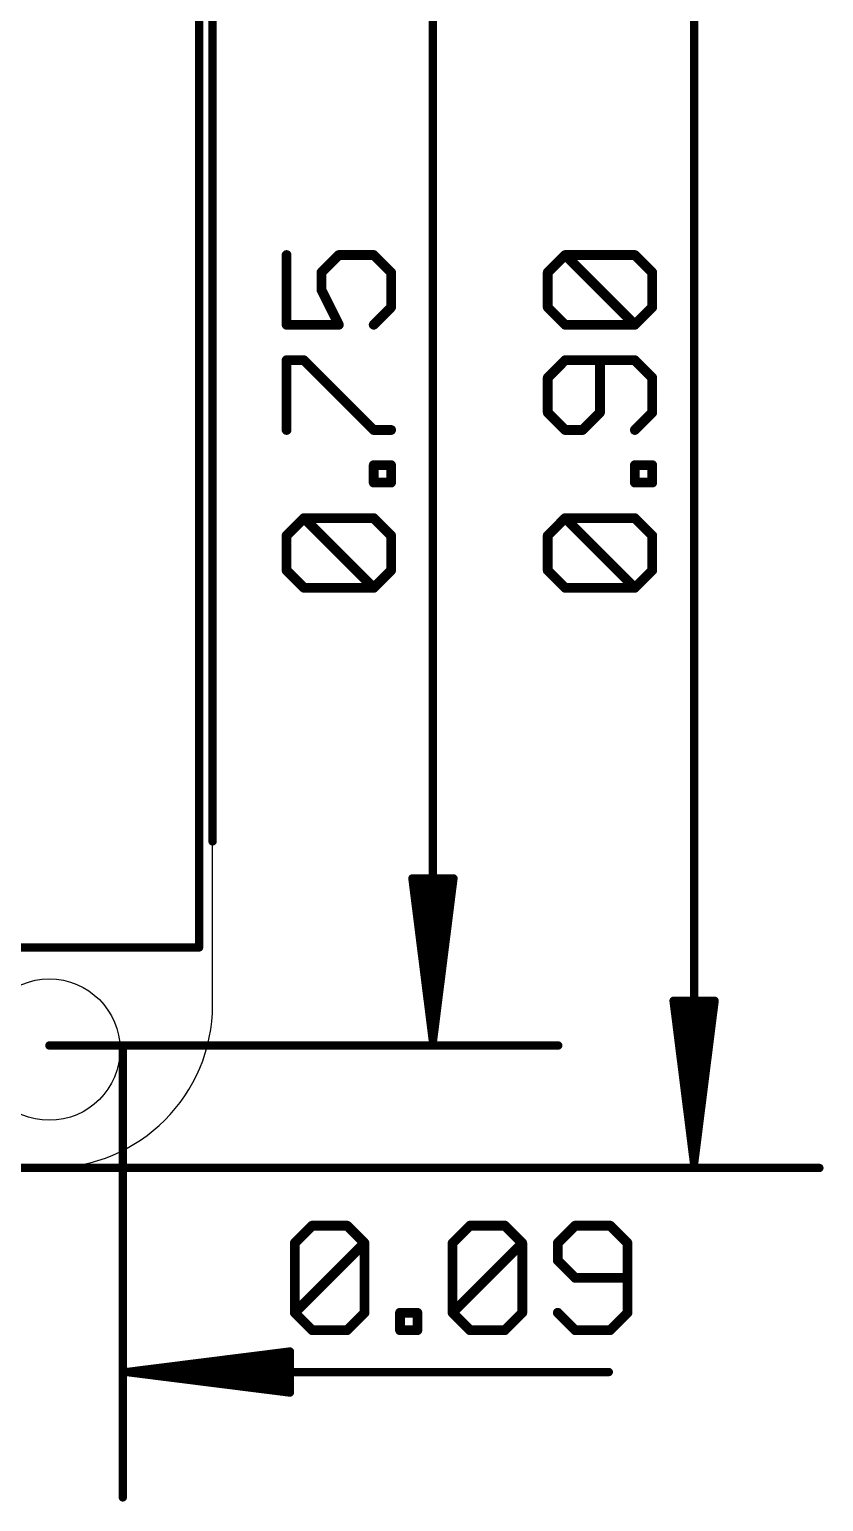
# Model space of a CAD drawing. Extents: x -6.8 to 60.3, y -8.9 to 34.9.
# Drawn here: x 47.95 to 60.31, y -5.19 to 17.71 of the extents above; entities that cross this region are included whole.
import ezdxf

# ---------------------------------------------------------------- set-up
doc = ezdxf.new("R2010")
doc.units = 0
for name, color, linetype in [('20', 53, 'CONTINUOUS'), ('21', 40, 'CONTINUOUS'), ('47', 253, 'CONTINUOUS')]:
    doc.layers.add(name, color=color, linetype=linetype)

msp = doc.modelspace()

# ---------------------------------------------------------------- linework, layer by layer
at = {"layer": '20'}
for p, q in [((50.8, 2.54), (50.8, 20.32)), ((2.54, 0), (48.26, 0))]:
    msp.add_line(p, q, dxfattribs=at)
msp.add_circle((48.26, 1.8415), 1.1, dxfattribs=at)
msp.add_arc((48.26, 2.54), 2.54, 270, 0, dxfattribs=at)
at = {"layer": '21', "const_width": 0.127}
for points in [[(50.592, 19.43), (50.592, 3.43)], [(50.592, 3.43), (26.592, 3.43)]]:
    msp.add_lwpolyline(points, dxfattribs=at)
at = {"layer": '21', "const_width": 0.0635}
for points in [[(50.5603, 3.43, 1), (50.6238, 3.43)], [(50.592, 3.3982, 1), (50.592, 3.4618)]]:
    msp.add_lwpolyline(points, format="xyb", dxfattribs=at)
at = {"layer": '47'}
for points, const_width in [([(50.8, 5.08), (50.8, 34.462)], 0.13), ([(58.293, 0.065), (58.293, 22.795)], 0.13), ([(54.229, 1.97), (54.229, 20.89)], 0.13), ([(51.9513, 14.2024), (51.9513, 13.1177)], 0.1524), ([(52.4936, 13.9312), (52.7648, 14.2024)], 0.1524), ([(52.7648, 14.2024), (53.3071, 14.2024)], 0.1524), ([(53.3071, 14.2024), (53.5783, 13.9312)], 0.1524), ([(56.0153, 13.9312), (56.2865, 14.2024)], 0.1524), ([(56.2865, 14.2024), (57.3711, 14.2024)], 0.1524), ([(57.3711, 13.1177), (56.2865, 14.2024)], 0.1524), ([(57.3711, 14.2024), (57.6423, 13.9312)], 0.1524), ([(52.4936, 13.66), (52.4936, 13.9312)], 0.1524), ([(53.5783, 13.9312), (53.5783, 13.3889)], 0.1524), ([(56.0153, 13.3889), (56.0153, 13.9312)], 0.1524), ([(57.6423, 13.9312), (57.6423, 13.3889)], 0.1524), ([(52.7648, 13.1177), (52.4936, 13.66)], 0.1524), ([(53.5783, 13.3889), (53.3071, 13.1177)], 0.1524), ([(56.2865, 13.1177), (56.0153, 13.3889)], 0.1524), ([(57.6423, 13.3889), (57.3711, 13.1177)], 0.1524), ([(51.9513, 13.1177), (52.7648, 13.1177)], 0.1524), ([(57.3711, 13.1177), (56.2865, 13.1177)], 0.1524), ([(51.9513, 11.4805), (51.9513, 12.5652)], 0.1524), ([(51.9513, 12.5652), (52.2225, 12.5652)], 0.1524), ([(52.2225, 12.5652), (53.3071, 11.4805)], 0.1524), ([(56.2865, 12.5652), (56.0153, 12.294)], 0.1524), ([(57.3711, 12.5652), (56.2865, 12.5652)], 0.1524), ([(56.8288, 11.7517), (56.8288, 12.5652)], 0.1524), ([(57.6423, 12.294), (57.3711, 12.5652)], 0.1524), ([(56.0153, 12.294), (56.0153, 11.7517)], 0.1524), ([(57.6423, 11.7517), (57.6423, 12.294)], 0.1524), ([(56.0153, 11.7517), (56.2865, 11.4805)], 0.1524), ([(56.5576, 11.4805), (56.8288, 11.7517)], 0.1524), ([(57.3711, 11.4805), (57.6423, 11.7517)], 0.1524), ([(53.3071, 11.4805), (53.5783, 11.4805)], 0.1524), ([(56.2865, 11.4805), (56.5576, 11.4805)], 0.1524), ([(53.3071, 10.662), (53.3071, 10.9331)], 0.1524), ([(53.3071, 10.9331), (53.5783, 10.9331)], 0.1524), ([(53.5783, 10.9331), (53.5783, 10.662)], 0.1524), ([(57.3711, 10.662), (57.3711, 10.9331)], 0.1524), ([(57.3711, 10.9331), (57.6423, 10.9331)], 0.1524), ([(57.6423, 10.9331), (57.6423, 10.662)], 0.1524), ([(53.5783, 10.662), (53.3071, 10.662)], 0.1524), ([(57.6423, 10.662), (57.3711, 10.662)], 0.1524), ([(51.9513, 9.8383), (52.2225, 10.1095)], 0.1524), ([(52.2225, 10.1095), (53.3071, 10.1095)], 0.1524), ([(53.3071, 9.0248), (52.2225, 10.1095)], 0.1524), ([(53.3071, 10.1095), (53.5783, 9.8383)], 0.1524), ([(56.0153, 9.8383), (56.2865, 10.1095)], 0.1524), ([(56.2865, 10.1095), (57.3711, 10.1095)], 0.1524), ([(57.3711, 9.0248), (56.2865, 10.1095)], 0.1524), ([(57.3711, 10.1095), (57.6423, 9.8383)], 0.1524), ([(51.9513, 9.296), (51.9513, 9.8383)], 0.1524), ([(53.5783, 9.8383), (53.5783, 9.296)], 0.1524), ([(56.0153, 9.296), (56.0153, 9.8383)], 0.1524), ([(57.6423, 9.8383), (57.6423, 9.296)], 0.1524), ([(52.2225, 9.0248), (51.9513, 9.296)], 0.1524), ([(53.5783, 9.296), (53.3071, 9.0248)], 0.1524), ([(56.2865, 9.0248), (56.0153, 9.296)], 0.1524), ([(57.6423, 9.296), (57.3711, 9.0248)], 0.1524), ([(53.3071, 9.0248), (52.2225, 9.0248)], 0.1524), ([(57.3711, 9.0248), (56.2865, 9.0248)], 0.1524), ([(54.229, 1.97), (53.9098, 4.505)], 0.13), ([(53.9098, 4.505), (54.5482, 4.505)], 0.13), ([(54.229, 1.97), (53.969, 4.505)], 0.13), ([(54.229, 1.97), (54.099, 4.505)], 0.13), ([(54.5482, 4.505), (54.229, 1.97)], 0.13), ([(54.359, 4.505), (54.229, 1.97)], 0.13), ([(54.489, 4.505), (54.229, 1.97)], 0.13), ([(58.293, 0.065), (57.9738, 2.6)], 0.13), ([(57.9738, 2.6), (58.6122, 2.6)], 0.13), ([(58.293, 0.065), (58.033, 2.6)], 0.13), ([(58.293, 0.065), (58.163, 2.6)], 0.13), ([(58.6122, 2.6), (58.293, 0.065)], 0.13), ([(58.423, 2.6), (58.293, 0.065)], 0.13), ([(58.553, 2.6), (58.293, 0.065)], 0.13), ([(48.26, 1.905), (56.179, 1.905)], 0.13), ([(49.403, 1.905), (49.403, -5.125)], 0.13), ([(20.574, 0), (60.243, 0)], 0.13), ([(52.0792, -1.1685), (52.3504, -0.8973)], 0.1524), ([(52.3504, -0.8973), (52.8927, -0.8973)], 0.1524), ([(52.8927, -0.8973), (53.1639, -1.1685)], 0.1524), ([(54.5349, -1.1685), (54.8061, -0.8973)], 0.1524), ([(54.8061, -0.8973), (55.3484, -0.8973)], 0.1524), ([(55.3484, -0.8973), (55.6196, -1.1685)], 0.1524), ([(56.4433, -0.8973), (56.1721, -1.1685)], 0.1524), ([(56.9856, -0.8973), (56.4433, -0.8973)], 0.1524), ([(57.2568, -1.1685), (56.9856, -0.8973)], 0.1524), ([(52.0792, -2.2531), (52.0792, -1.1685)], 0.1524), ([(52.0792, -2.2531), (53.1639, -1.1685)], 0.1524), ([(53.1639, -1.1685), (53.1639, -2.2531)], 0.1524), ([(54.5349, -2.2531), (54.5349, -1.1685)], 0.1524), ([(54.5349, -2.2531), (55.6196, -1.1685)], 0.1524), ([(55.6196, -1.1685), (55.6196, -2.2531)], 0.1524), ([(56.1721, -1.1685), (56.1721, -1.4396)], 0.1524), ([(57.2568, -2.2531), (57.2568, -1.1685)], 0.1524), ([(56.1721, -1.4396), (56.4433, -1.7108)], 0.1524), ([(56.4433, -1.7108), (57.2568, -1.7108)], 0.1524), ([(52.3504, -2.5243), (52.0792, -2.2531)], 0.1524), ([(53.1639, -2.2531), (52.8927, -2.5243)], 0.1524), ([(53.7164, -2.5243), (53.7164, -2.2531)], 0.1524), ([(53.7164, -2.2531), (53.9875, -2.2531)], 0.1524), ([(53.9875, -2.2531), (53.9875, -2.5243)], 0.1524), ([(54.8061, -2.5243), (54.5349, -2.2531)], 0.1524), ([(55.6196, -2.2531), (55.3484, -2.5243)], 0.1524), ([(56.1721, -2.2531), (56.4433, -2.5243)], 0.1524), ([(56.9856, -2.5243), (57.2568, -2.2531)], 0.1524), ([(52.8927, -2.5243), (52.3504, -2.5243)], 0.1524), ([(53.9875, -2.5243), (53.7164, -2.5243)], 0.1524), ([(55.3484, -2.5243), (54.8061, -2.5243)], 0.1524), ([(56.4433, -2.5243), (56.9856, -2.5243)], 0.1524), ([(49.468, -3.175), (52.003, -2.8558)], 0.13), ([(49.468, -3.175), (52.003, -2.915)], 0.13), ([(52.003, -2.8558), (52.003, -3.4942)], 0.13), ([(49.468, -3.175), (52.003, -3.045)], 0.13), ([(49.468, -3.175), (56.9658, -3.175)], 0.13), ([(52.003, -3.4942), (49.468, -3.175)], 0.13), ([(52.003, -3.305), (49.468, -3.175)], 0.13), ([(52.003, -3.435), (49.468, -3.175)], 0.13)]:
    msp.add_lwpolyline(points, dxfattribs=dict(at, const_width=const_width))
for points, const_width in [([(51.9894, 14.2024, 1), (51.9132, 14.2024)], 0.0762), ([(52.7648, 14.2405, 1), (52.7648, 14.1643)], 0.0762), ([(52.7917, 14.1754, 1), (52.7379, 14.2293)], 0.0762), ([(53.3341, 14.2293, 1), (53.2802, 14.1754)], 0.0762), ([(53.3071, 14.1643, 1), (53.3071, 14.2405)], 0.0762), ([(56.3134, 14.2293, 1), (56.2595, 14.1754)], 0.0762), ([(56.2865, 14.2405, 1), (56.2865, 14.1643)], 0.0762), ([(56.3134, 14.1754, 1), (56.2595, 14.2293)], 0.0762), ([(57.3981, 14.2293, 1), (57.3442, 14.1754)], 0.0762), ([(57.3711, 14.1643, 1), (57.3711, 14.2405)], 0.0762), ([(52.5317, 13.9312, 1), (52.4555, 13.9312)], 0.0762), ([(52.4667, 13.9581, 1), (52.5206, 13.9043)], 0.0762), ([(53.6164, 13.9312, 1), (53.5402, 13.9312)], 0.0762), ([(53.5514, 13.9043, 1), (53.6052, 13.9581)], 0.0762), ([(56.0534, 13.9312, 1), (55.9772, 13.9312)], 0.0762), ([(55.9884, 13.9581, 1), (56.0423, 13.9043)], 0.0762), ([(57.6804, 13.9312, 1), (57.6042, 13.9312)], 0.0762), ([(57.6154, 13.9043, 1), (57.6692, 13.9581)], 0.0762), ([(52.4555, 13.66, 1), (52.5317, 13.66)], 0.0762), ([(52.5277, 13.6771, 1), (52.4596, 13.643)], 0.0762), ([(53.5402, 13.3889, 1), (53.6164, 13.3889)], 0.0762), ([(53.6052, 13.3619, 1), (53.5514, 13.4158)], 0.0762), ([(56.0423, 13.4158, 1), (55.9884, 13.3619)], 0.0762), ([(55.9772, 13.3889, 1), (56.0534, 13.3889)], 0.0762), ([(57.6042, 13.3889, 1), (57.6804, 13.3889)], 0.0762), ([(57.6692, 13.3619, 1), (57.6154, 13.4158)], 0.0762), ([(51.9513, 13.1558, 1), (51.9513, 13.0796)], 0.0762), ([(51.9132, 13.1177, 1), (51.9894, 13.1177)], 0.0762), ([(52.7307, 13.1007, 1), (52.7989, 13.1347)], 0.0762), ([(52.7648, 13.0796, 1), (52.7648, 13.1558)], 0.0762), ([(53.2802, 13.1446, 1), (53.3341, 13.0908)], 0.0762), ([(56.2865, 13.1558, 1), (56.2865, 13.0796)], 0.0762), ([(56.2595, 13.0908, 1), (56.3134, 13.1446)], 0.0762), ([(57.3442, 13.1446, 1), (57.3981, 13.0908)], 0.0762), ([(57.3442, 13.0908, 1), (57.3981, 13.1446)], 0.0762), ([(57.3711, 13.0796, 1), (57.3711, 13.1558)], 0.0762), ([(51.9894, 12.5652, 1), (51.9132, 12.5652)], 0.0762), ([(51.9513, 12.6033, 1), (51.9513, 12.5271)], 0.0762), ([(52.2494, 12.5921, 1), (52.1955, 12.5383)], 0.0762), ([(52.2225, 12.5271, 1), (52.2225, 12.6033)], 0.0762), ([(56.2865, 12.6033, 1), (56.2865, 12.5271)], 0.0762), ([(56.3134, 12.5383, 1), (56.2595, 12.5921)], 0.0762), ([(56.8669, 12.5652, 1), (56.7907, 12.5652)], 0.0762), ([(57.3981, 12.5921, 1), (57.3442, 12.5383)], 0.0762), ([(57.3711, 12.5271, 1), (57.3711, 12.6033)], 0.0762), ([(56.0534, 12.294, 1), (55.9772, 12.294)], 0.0762), ([(57.6804, 12.294, 1), (57.6042, 12.294)], 0.0762), ([(55.9884, 12.321, 1), (56.0423, 12.2671)], 0.0762), ([(57.6154, 12.2671, 1), (57.6692, 12.321)], 0.0762), ([(55.9772, 11.7517, 1), (56.0534, 11.7517)], 0.0762), ([(56.0423, 11.7786, 1), (55.9884, 11.7248)], 0.0762), ([(56.7907, 11.7517, 1), (56.8669, 11.7517)], 0.0762), ([(56.8557, 11.7248, 1), (56.8019, 11.7786)], 0.0762), ([(57.6042, 11.7517, 1), (57.6804, 11.7517)], 0.0762), ([(57.6692, 11.7248, 1), (57.6154, 11.7786)], 0.0762), ([(51.9132, 11.4805, 1), (51.9894, 11.4805)], 0.0762), ([(53.3071, 11.5186, 1), (53.3071, 11.4424)], 0.0762), ([(53.2802, 11.4536, 1), (53.3341, 11.5075)], 0.0762), ([(53.5783, 11.4424, 1), (53.5783, 11.5186)], 0.0762), ([(56.2865, 11.5186, 1), (56.2865, 11.4424)], 0.0762), ([(56.2595, 11.4536, 1), (56.3134, 11.5075)], 0.0762), ([(56.5307, 11.5075, 1), (56.5846, 11.4536)], 0.0762), ([(56.5576, 11.4424, 1), (56.5576, 11.5186)], 0.0762), ([(57.3442, 11.5075, 1), (57.3981, 11.4536)], 0.0762), ([(53.3452, 10.9331, 1), (53.269, 10.9331)], 0.0762), ([(53.3071, 10.9712, 1), (53.3071, 10.895)], 0.0762), ([(53.6164, 10.9331, 1), (53.5402, 10.9331)], 0.0762), ([(53.5783, 10.895, 1), (53.5783, 10.9712)], 0.0762), ([(57.4092, 10.9331, 1), (57.333, 10.9331)], 0.0762), ([(57.3711, 10.9712, 1), (57.3711, 10.895)], 0.0762), ([(57.6804, 10.9331, 1), (57.6042, 10.9331)], 0.0762), ([(57.6423, 10.895, 1), (57.6423, 10.9712)], 0.0762), ([(53.3071, 10.7001, 1), (53.3071, 10.6239)], 0.0762), ([(53.269, 10.662, 1), (53.3452, 10.662)], 0.0762), ([(53.5402, 10.662, 1), (53.6164, 10.662)], 0.0762), ([(53.5783, 10.6239, 1), (53.5783, 10.7001)], 0.0762), ([(57.3711, 10.7001, 1), (57.3711, 10.6239)], 0.0762), ([(57.333, 10.662, 1), (57.4092, 10.662)], 0.0762), ([(57.6042, 10.662, 1), (57.6804, 10.662)], 0.0762), ([(57.6423, 10.6239, 1), (57.6423, 10.7001)], 0.0762), ([(52.2494, 10.1364, 1), (52.1955, 10.0825)], 0.0762), ([(52.2225, 10.1476, 1), (52.2225, 10.0714)], 0.0762), ([(52.2494, 10.0825, 1), (52.1955, 10.1364)], 0.0762), ([(53.3341, 10.1364, 1), (53.2802, 10.0825)], 0.0762), ([(53.3071, 10.0714, 1), (53.3071, 10.1476)], 0.0762), ([(56.3134, 10.1364, 1), (56.2595, 10.0825)], 0.0762), ([(56.2865, 10.1476, 1), (56.2865, 10.0714)], 0.0762), ([(56.3134, 10.0825, 1), (56.2595, 10.1364)], 0.0762), ([(57.3981, 10.1364, 1), (57.3442, 10.0825)], 0.0762), ([(57.3711, 10.0714, 1), (57.3711, 10.1476)], 0.0762), ([(51.9894, 9.8383, 1), (51.9132, 9.8383)], 0.0762), ([(51.9244, 9.8652, 1), (51.9783, 9.8114)], 0.0762), ([(53.6164, 9.8383, 1), (53.5402, 9.8383)], 0.0762), ([(53.5514, 9.8114, 1), (53.6052, 9.8652)], 0.0762), ([(56.0534, 9.8383, 1), (55.9772, 9.8383)], 0.0762), ([(55.9884, 9.8652, 1), (56.0423, 9.8114)], 0.0762), ([(57.6804, 9.8383, 1), (57.6042, 9.8383)], 0.0762), ([(57.6154, 9.8114, 1), (57.6692, 9.8652)], 0.0762), ([(51.9783, 9.3229, 1), (51.9244, 9.269)], 0.0762), ([(51.9132, 9.296, 1), (51.9894, 9.296)], 0.0762), ([(53.5402, 9.296, 1), (53.6164, 9.296)], 0.0762), ([(53.6052, 9.269, 1), (53.5514, 9.3229)], 0.0762), ([(56.0423, 9.3229, 1), (55.9884, 9.269)], 0.0762), ([(55.9772, 9.296, 1), (56.0534, 9.296)], 0.0762), ([(57.6042, 9.296, 1), (57.6804, 9.296)], 0.0762), ([(57.6692, 9.269, 1), (57.6154, 9.3229)], 0.0762), ([(52.2225, 9.0629, 1), (52.2225, 8.9867)], 0.0762), ([(52.1955, 8.9979, 1), (52.2494, 9.0518)], 0.0762), ([(53.2802, 9.0518, 1), (53.3341, 8.9979)], 0.0762), ([(53.2802, 8.9979, 1), (53.3341, 9.0518)], 0.0762), ([(53.3071, 8.9867, 1), (53.3071, 9.0629)], 0.0762), ([(56.2865, 9.0629, 1), (56.2865, 8.9867)], 0.0762), ([(56.2595, 8.9979, 1), (56.3134, 9.0518)], 0.0762), ([(57.3442, 9.0518, 1), (57.3981, 8.9979)], 0.0762), ([(57.3442, 8.9979, 1), (57.3981, 9.0518)], 0.0762), ([(57.3711, 8.9867, 1), (57.3711, 9.0629)], 0.0762), ([(50.7675, 5.08, 1), (50.8325, 5.08)], 0.065), ([(53.942, 4.5091, 1), (53.8775, 4.5009)], 0.065), ([(53.9098, 4.5375, 1), (53.9098, 4.4725)], 0.065), ([(54.0013, 4.5083, 1), (53.9367, 4.5017)], 0.065), ([(54.1315, 4.5067, 1), (54.0665, 4.5033)], 0.065), ([(54.3915, 4.5033, 1), (54.3265, 4.5067)], 0.065), ([(54.5213, 4.5017, 1), (54.4567, 4.5083)], 0.065), ([(54.5805, 4.5009, 1), (54.516, 4.5091)], 0.065), ([(54.5482, 4.4725, 1), (54.5482, 4.5375)], 0.065), ([(58.006, 2.6041, 1), (57.9415, 2.5959)], 0.065), ([(57.9738, 2.6325, 1), (57.9738, 2.5675)], 0.065), ([(58.0653, 2.6033, 1), (58.0007, 2.5967)], 0.065), ([(58.1955, 2.6017, 1), (58.1305, 2.5983)], 0.065), ([(58.4555, 2.5983, 1), (58.3905, 2.6017)], 0.065), ([(58.5853, 2.5967, 1), (58.5207, 2.6033)], 0.065), ([(58.6445, 2.5959, 1), (58.58, 2.6041)], 0.065), ([(58.6122, 2.5675, 1), (58.6122, 2.6325)], 0.065), ([(48.26, 1.9375, 1), (48.26, 1.8725)], 0.065), ([(49.4355, 1.905, 1), (49.3705, 1.905)], 0.065), ([(54.1968, 1.9741, 1), (54.2612, 1.9659)], 0.065), ([(54.1967, 1.9733, 1), (54.2613, 1.9667)], 0.065), ([(54.1965, 1.9683, 1), (54.2615, 1.9717)], 0.065), ([(54.1965, 1.9717, 1), (54.2615, 1.9683)], 0.065), ([(54.1965, 1.97, 1), (54.2615, 1.97)], 0.065), ([(54.1967, 1.9667, 1), (54.2613, 1.9733)], 0.065), ([(54.1968, 1.9659, 1), (54.2612, 1.9741)], 0.065), ([(56.179, 1.8725, 1), (56.179, 1.9375)], 0.065), ([(58.2608, 0.0691, 1), (58.3252, 0.0609)], 0.065), ([(58.2607, 0.0683, 1), (58.3253, 0.0617)], 0.065), ([(58.2605, 0.0633, 1), (58.3255, 0.0667)], 0.065), ([(58.2605, 0.0667, 1), (58.3255, 0.0633)], 0.065), ([(58.2605, 0.065, 1), (58.3255, 0.065)], 0.065), ([(58.2607, 0.0617, 1), (58.3253, 0.0683)], 0.065), ([(58.2608, 0.0609, 1), (58.3252, 0.0691)], 0.065), ([(60.243, -0.0325, 1), (60.243, 0.0325)], 0.065), ([(52.3504, -0.8592, 1), (52.3504, -0.9354)], 0.0762), ([(52.3773, -0.9243, 1), (52.3234, -0.8704)], 0.0762), ([(52.9196, -0.8704, 1), (52.8658, -0.9243)], 0.0762), ([(52.8927, -0.9354, 1), (52.8927, -0.8592)], 0.0762), ([(54.8061, -0.8592, 1), (54.8061, -0.9354)], 0.0762), ([(54.833, -0.9243, 1), (54.7792, -0.8704)], 0.0762), ([(55.3754, -0.8704, 1), (55.3215, -0.9243)], 0.0762), ([(55.3484, -0.9354, 1), (55.3484, -0.8592)], 0.0762), ([(56.4433, -0.8592, 1), (56.4433, -0.9354)], 0.0762), ([(56.4702, -0.9243, 1), (56.4163, -0.8704)], 0.0762), ([(57.0125, -0.8704, 1), (56.9586, -0.9243)], 0.0762), ([(56.9856, -0.9354, 1), (56.9856, -0.8592)], 0.0762), ([(52.1173, -1.1685, 1), (52.0411, -1.1685)], 0.0762), ([(52.0523, -1.1415, 1), (52.1061, -1.1954)], 0.0762), ([(53.202, -1.1685, 1), (53.1258, -1.1685)], 0.0762), ([(53.1908, -1.1954, 1), (53.1369, -1.1415)], 0.0762), ([(53.1369, -1.1954, 1), (53.1908, -1.1415)], 0.0762), ([(54.573, -1.1685, 1), (54.4968, -1.1685)], 0.0762), ([(54.508, -1.1415, 1), (54.5619, -1.1954)], 0.0762), ([(55.6577, -1.1685, 1), (55.5815, -1.1685)], 0.0762), ([(55.6465, -1.1954, 1), (55.5927, -1.1415)], 0.0762), ([(55.5927, -1.1954, 1), (55.6465, -1.1415)], 0.0762), ([(56.1451, -1.1415, 1), (56.199, -1.1954)], 0.0762), ([(56.2102, -1.1685, 1), (56.134, -1.1685)], 0.0762), ([(57.2949, -1.1685, 1), (57.2187, -1.1685)], 0.0762), ([(57.2298, -1.1954, 1), (57.2837, -1.1415)], 0.0762), ([(56.199, -1.4127, 1), (56.1451, -1.4666)], 0.0762), ([(56.134, -1.4396, 1), (56.2102, -1.4396)], 0.0762), ([(56.4433, -1.6727, 1), (56.4433, -1.7489)], 0.0762), ([(56.4163, -1.7377, 1), (56.4702, -1.6839)], 0.0762), ([(57.2568, -1.7489, 1), (57.2568, -1.6727)], 0.0762), ([(52.1061, -2.2262, 1), (52.0523, -2.2801)], 0.0762), ([(52.0523, -2.2262, 1), (52.1061, -2.2801)], 0.0762), ([(52.0411, -2.2531, 1), (52.1173, -2.2531)], 0.0762), ([(53.1258, -2.2531, 1), (53.202, -2.2531)], 0.0762), ([(53.1908, -2.2801, 1), (53.1369, -2.2262)], 0.0762), ([(53.7545, -2.2531, 1), (53.6783, -2.2531)], 0.0762), ([(53.7164, -2.215, 1), (53.7164, -2.2912)], 0.0762), ([(54.0256, -2.2531, 1), (53.9494, -2.2531)], 0.0762), ([(53.9875, -2.2912, 1), (53.9875, -2.215)], 0.0762), ([(54.5619, -2.2262, 1), (54.508, -2.2801)], 0.0762), ([(54.508, -2.2262, 1), (54.5619, -2.2801)], 0.0762), ([(54.4968, -2.2531, 1), (54.573, -2.2531)], 0.0762), ([(55.5815, -2.2531, 1), (55.6577, -2.2531)], 0.0762), ([(55.6465, -2.2801, 1), (55.5927, -2.2262)], 0.0762), ([(56.199, -2.2262, 1), (56.1451, -2.2801)], 0.0762), ([(57.2187, -2.2531, 1), (57.2949, -2.2531)], 0.0762), ([(57.2837, -2.2801, 1), (57.2298, -2.2262)], 0.0762), ([(52.3504, -2.4862, 1), (52.3504, -2.5624)], 0.0762), ([(52.3234, -2.5512, 1), (52.3773, -2.4974)], 0.0762), ([(52.8658, -2.4974, 1), (52.9196, -2.5512)], 0.0762), ([(52.8927, -2.5624, 1), (52.8927, -2.4862)], 0.0762), ([(53.7164, -2.4862, 1), (53.7164, -2.5624)], 0.0762), ([(53.6783, -2.5243, 1), (53.7545, -2.5243)], 0.0762), ([(53.9494, -2.5243, 1), (54.0256, -2.5243)], 0.0762), ([(53.9875, -2.5624, 1), (53.9875, -2.4862)], 0.0762), ([(54.8061, -2.4862, 1), (54.8061, -2.5624)], 0.0762), ([(54.7792, -2.5512, 1), (54.833, -2.4974)], 0.0762), ([(55.3215, -2.4974, 1), (55.3754, -2.5512)], 0.0762), ([(55.3484, -2.5624, 1), (55.3484, -2.4862)], 0.0762), ([(56.4433, -2.4862, 1), (56.4433, -2.5624)], 0.0762), ([(56.4163, -2.5512, 1), (56.4702, -2.4974)], 0.0762), ([(56.9586, -2.4974, 1), (57.0125, -2.5512)], 0.0762), ([(56.9856, -2.5624, 1), (56.9856, -2.4862)], 0.0762), ([(52.0355, -2.8558, 1), (51.9705, -2.8558)], 0.065), ([(52.0071, -2.888, 1), (51.9989, -2.8235)], 0.065), ([(52.0063, -2.9473, 1), (51.9997, -2.8827)], 0.065), ([(49.468, -3.1425, 1), (49.468, -3.2075)], 0.065), ([(49.4721, -3.1428, 1), (49.4639, -3.2072)], 0.065), ([(49.4663, -3.1425, 1), (49.4697, -3.2075)], 0.065), ([(49.4697, -3.1425, 1), (49.4663, -3.2075)], 0.065), ([(49.4713, -3.1427, 1), (49.4647, -3.2073)], 0.065), ([(49.4647, -3.1427, 1), (49.4713, -3.2073)], 0.065), ([(49.4639, -3.1428, 1), (49.4721, -3.2072)], 0.065), ([(52.0047, -3.0775, 1), (52.0013, -3.0125)], 0.065), ([(56.9658, -3.2075, 1), (56.9658, -3.1425)], 0.065), ([(51.9989, -3.5265, 1), (52.0071, -3.462)], 0.065), ([(51.9997, -3.4673, 1), (52.0063, -3.4027)], 0.065), ([(52.0013, -3.3375, 1), (52.0047, -3.2725)], 0.065), ([(51.9705, -3.4942, 1), (52.0355, -3.4942)], 0.065), ([(49.3705, -5.125, 1), (49.4355, -5.125)], 0.065)]:
    msp.add_lwpolyline(points, format="xyb", dxfattribs=dict(at, const_width=const_width))

doc.saveas('drawing.dxf')
